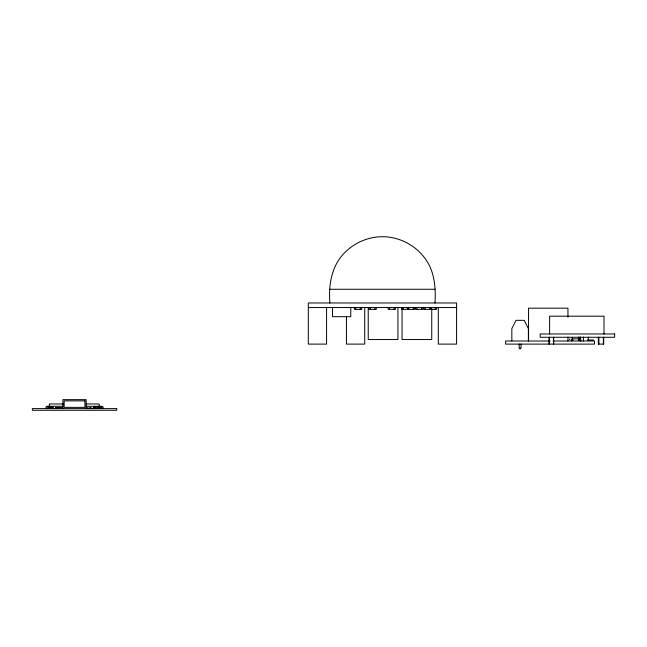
<?xml version="1.0" encoding="UTF-8"?>
<svg xmlns="http://www.w3.org/2000/svg" width="647" height="647" viewBox="0 0 647 647"><rect width="100%" height="100%" fill="white"/><g stroke="black" fill="none" stroke-linecap="round" stroke-linejoin="round"><path stroke-width="0.97" d="M329.889 302.974C328.377 284.898 331.612 265.157 345.28 252.104C355.066 242.39 368.653 236.762 382.442 236.713C398.552 236.721 414.323 244.501 424.133 257.271C434.452 270.106 435.973 287.147 434.994 302.974M569.506 339.659L569.805 338.802M329.889 289.266L434.994 289.266M308.296 307.551L456.588 307.551M572.369 338.858L579.356 338.858M587.314 339.974L593.517 339.974M571.641 340.071L573.193 340.071M550.096 341.009L505.639 341.009L505.639 344.107L594.553 344.107L594.553 341.009L553.128 341.009M519.662 348.862L520.56 348.862M63.293 403.963L49.342 403.963L49.342 406.284M86.213 403.963L99.169 403.963L99.169 406.284M46.778 406.284L63.446 406.284M85.639 406.284L102.412 406.284M55.747 408.031L58.731 408.031L58.731 408.613M603.999 333.973L603.999 316.189L549.618 316.189L549.618 333.973M603.691 337.281L603.691 344.107L598.313 344.107L598.313 337.281M603.368 337.281L603.368 344.107M598.782 337.281L598.782 344.107M598.637 337.281L598.637 344.107M588.349 337.063L588.349 340.023M583.424 337.063L583.424 341.009M580.804 339.141L580.804 341.009M580.278 337.289L580.278 340.427M580.197 336.95L580.197 340.759M579.356 337.475L579.356 340.395M578.483 337.014L578.483 340.759M572.369 337.265L572.369 340.443M571.382 339.141L571.382 341.009M567.953 317.127L567.953 308.174L528.559 308.174L528.559 341.009M567.953 337.03L567.953 341.009M553.654 337.281L553.654 344.107M553.541 337.281L553.541 344.107M549.271 337.281L549.271 344.107M549.149 337.281L549.149 344.107M528.381 341.009L528.381 328.595L524.248 320.33L515.974 320.33L511.842 328.595L511.842 341.009M521.037 344.018L521.037 348.037L519.177 348.037L519.177 344.018M438.31 307.551L438.31 344.107L456.588 344.107L456.588 302.974L308.296 302.974L308.296 344.107L326.573 344.107L326.573 307.551M436.628 307.551L436.628 309.379L423.834 309.379L423.834 307.551M435.253 307.551L435.253 309.379M431.751 308.546L431.751 339.538L402.046 339.538L402.046 307.551M431.145 307.551L431.145 309.379M430.684 307.551L430.684 309.379M429.77 307.551L429.77 309.379M425.2 307.551L425.2 309.379M422.92 307.551L422.92 309.379L415.609 309.379L415.609 307.551M421.545 307.551L421.545 309.379M416.975 307.551L416.975 309.379M414.695 307.551L414.695 309.379L401.9 309.379L401.9 307.551M413.32 307.551L413.32 309.379M408.75 307.551L408.75 309.379M407.836 307.551L407.836 309.379M407.384 307.551L407.384 309.379M403.267 307.551L403.267 309.379M397.937 307.551L397.937 339.538L368.232 339.538L368.232 307.551M395.495 307.551L395.495 309.379L388.184 309.379L388.184 307.551M394.128 307.551L394.128 309.379M389.559 307.551L389.559 309.379M376.303 307.551L376.303 309.379L368.992 309.379L368.992 307.551M374.937 307.551L374.937 309.379M370.367 307.551L370.367 309.379M364.73 307.551L364.73 344.107L346.452 344.107L346.452 316.44M361.681 307.551L361.681 309.379L354.37 309.379L354.37 307.551M360.306 307.551L360.306 309.379M355.737 307.551L355.737 309.379M350.779 307.551L350.779 316.69L332.501 316.69L332.501 307.551M103.14 408.613L103.14 406.955L93.483 406.955L93.483 408.613M101.652 408.613L101.652 407.78L96.896 407.78L96.896 408.613M95.497 406.955L95.497 408.613M93.589 406.955L93.589 408.613M91.866 408.613L91.866 408.031L88.874 408.031L88.874 408.613M90.54 408.031L90.54 408.613M90.451 408.031L90.451 408.613M90.208 408.031L90.208 408.613M89.116 408.031L89.116 408.613M87.879 408.613L87.879 408.031L86.221 408.031L86.221 408.613M87.596 408.031L87.596 408.613M86.172 408.613L86.172 399.644L62.913 399.644L62.913 408.613M62.096 408.613L62.096 407.448L55.513 407.448L55.513 408.613M57.446 407.448L57.397 408.613M55.723 407.448L55.747 408.613M53.272 408.613L53.272 406.955L45.961 406.955L45.961 408.613M52.569 408.613L52.569 407.78L47.838 407.78L47.838 408.613M614.65 333.973L540.205 333.973L540.205 337.281L614.65 337.281L614.65 333.973M84.927 400.881L64.15 400.881L64.15 407.375L84.927 407.375L84.927 400.881M116.735 408.613L32.35 408.613L32.35 410.287L116.735 410.287L116.735 408.613M94.058 408.613L94.058 406.955L93.985 408.613"/></g></svg>
